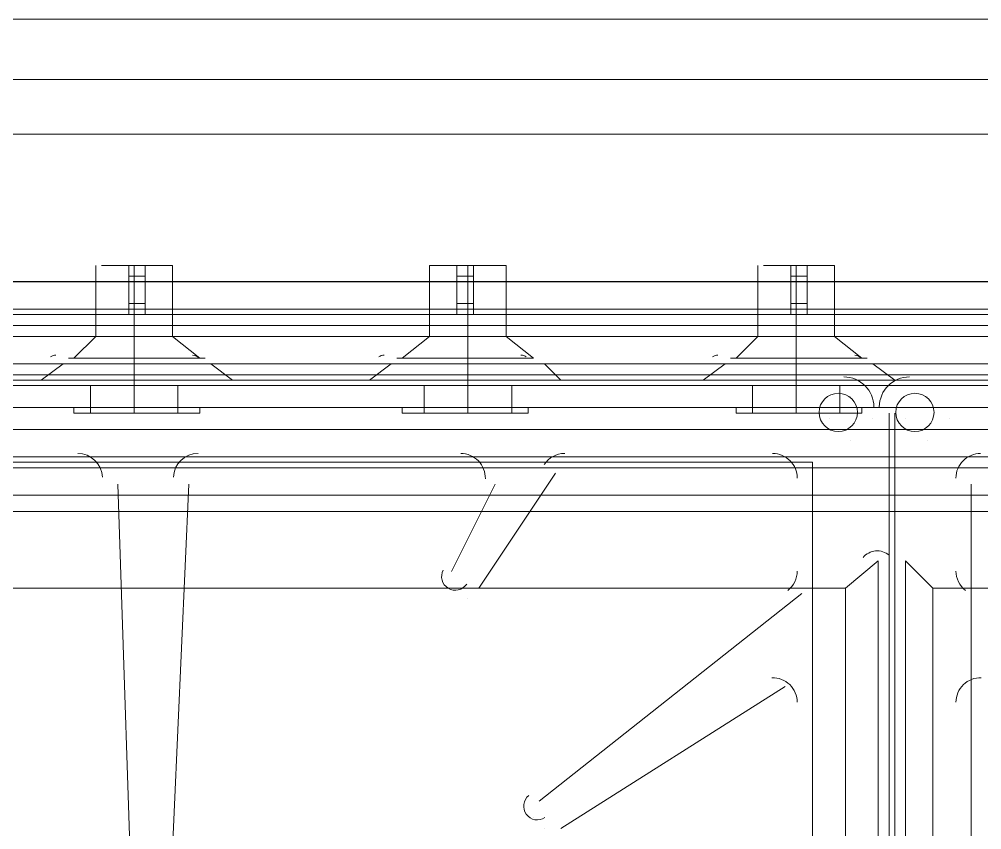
# Model space of a CAD drawing. Header units: millimetres. Extents: x -5841 to 140562, y 1006 to 102310.
# Drawn here: x 99469.7 to 99655.9, y 15160.9 to 15317.7 of the extents above; entities that cross this region are included whole.
import ezdxf

# ---------------------------------------------------------------- set-up
doc = ezdxf.new("R2010")
doc.units = ezdxf.units.MM
doc.header["$LTSCALE"] = 10
doc.layers.add('PDF18_1-EeAa_3D-01', color=7, linetype='Continuous')
doc.layers.add('PDF18_1-Electrical_App-01', color=7, linetype='Continuous')

msp = doc.modelspace()

# ---------------------------------------------------------------- linework, layer by layer
at = {"layer": 'PDF18_1-EeAa_3D-01', "lineweight": 0}
for points in [[(99931.12603, 15317.70133), (99403.03106, 15317.70133)], [(99411.49752, 15306.05996), (99403.03106, 15306.05996), (99931.12603, 15306.05996), (99923.71788, 15306.05996)], [(99915.25143, 15306.05996), (99418.90566, 15306.05996)], [(99403.03106, 15295.4769), (99410.43921, 15295.4769), (99412.55582, 15296.5352), (99415.73074, 15300.76843), (99418.90566, 15296.5352), (99419.96397, 15295.4769), (99914.19312, 15295.4769)], [(99480.28744, 15252.08633), (99484.52067, 15256.31955), (99484.52067, 15270.07754)], [(99485.57897, 15270.07754), (99485.57897, 15270.07754)], [(99488.75389, 15270.07754), (99488.75389, 15270.07754)], [(99489.8122, 15270.07754), (99489.8122, 15270.07754)], [(99489.8122, 15270.07754), (99489.8122, 15270.07754)], [(99489.8122, 15270.07754), (99489.8122, 15270.07754)], [(99490.87051, 15270.07754), (99490.87051, 15270.07754)], [(99490.87051, 15270.07754), (99490.87051, 15270.07754)], [(99490.87051, 15270.07754), (99490.87051, 15270.07754)], [(99490.87051, 15270.07754), (99490.87051, 15270.07754)], [(99491.92881, 15270.07754), (99491.92881, 15256.31955), (99491.92881, 15260.55278)], [(99491.92881, 15270.07754), (99491.92881, 15270.07754)], [(99491.92881, 15270.07754), (99491.92881, 15270.07754)], [(99494.04543, 15270.07754), (99494.04543, 15270.07754)], [(99494.04543, 15270.07754), (99494.04543, 15270.07754)], [(99494.04543, 15270.07754), (99494.04543, 15270.07754)], [(99494.04543, 15270.07754), (99494.04543, 15270.07754)], [(99495.10373, 15270.07754), (99495.10373, 15270.07754)], [(99496.16204, 15270.07754), (99496.16204, 15270.07754)], [(99499.33696, 15270.07754), (99499.33696, 15270.07754)], [(99569.18519, 15252.08633), (99567.06858, 15252.08633), (99562.83535, 15252.08633), (99556.48551, 15252.08633), (99550.13567, 15252.08633), (99545.90245, 15252.08633), (99543.78583, 15252.08633), (99545.90245, 15252.08633), (99550.13567, 15252.08633), (99556.48551, 15252.08633), (99562.83535, 15252.08633), (99567.06858, 15252.08633), (99569.18519, 15252.08633), (99567.06858, 15252.08633), (99562.83535, 15252.08633), (99556.48551, 15252.08633), (99550.13567, 15252.08633), (99545.90245, 15252.08633), (99543.78583, 15252.08633), (99545.90245, 15252.08633), (99550.13567, 15252.08633), (99556.48551, 15252.08633), (99562.83535, 15252.08633), (99567.06858, 15252.08633), (99569.18519, 15252.08633), (99563.89366, 15256.31955), (99563.89366, 15270.07754)], [(99543.78583, 15252.08633), (99549.07737, 15256.31955), (99549.07737, 15270.07754)], [(99549.07737, 15270.07754), (99549.07737, 15270.07754)], [(99552.25229, 15270.07754), (99552.25229, 15270.07754)], [(99553.31059, 15270.07754), (99553.31059, 15270.07754)], [(99553.31059, 15270.07754), (99553.31059, 15270.07754)], [(99553.31059, 15270.07754), (99553.31059, 15270.07754)], [(99554.3689, 15270.07754), (99554.3689, 15270.07754)], [(99554.3689, 15270.07754), (99554.3689, 15270.07754)], [(99554.3689, 15270.07754), (99554.3689, 15270.07754)], [(99554.3689, 15270.07754), (99554.3689, 15270.07754)], [(99556.48551, 15270.07754), (99556.48551, 15256.31955), (99556.48551, 15260.55278)], [(99556.48551, 15270.07754), (99556.48551, 15270.07754)], [(99556.48551, 15270.07754), (99556.48551, 15270.07754)], [(99557.54382, 15270.07754), (99557.54382, 15270.07754)], [(99557.54382, 15270.07754), (99557.54382, 15270.07754)], [(99557.54382, 15270.07754), (99557.54382, 15270.07754)], [(99557.54382, 15270.07754), (99557.54382, 15270.07754)], [(99559.66043, 15270.07754), (99559.66043, 15270.07754)], [(99560.71874, 15270.07754), (99560.71874, 15270.07754)], [(99563.89366, 15270.07754), (99563.89366, 15270.07754)], [(99608.34253, 15252.08633), (99612.57576, 15256.31955), (99612.57576, 15270.07754)], [(99613.63407, 15270.07754), (99613.63407, 15270.07754)], [(99616.80898, 15270.07754), (99616.80898, 15270.07754)], [(99616.80898, 15270.07754), (99616.80898, 15270.07754)], [(99616.80898, 15270.07754), (99616.80898, 15270.07754)], [(99616.80898, 15270.07754), (99616.80898, 15270.07754)], [(99618.9256, 15270.07754), (99618.9256, 15270.07754)], [(99618.9256, 15270.07754), (99618.9256, 15270.07754)], [(99618.9256, 15270.07754), (99618.9256, 15270.07754)], [(99618.9256, 15270.07754), (99618.9256, 15270.07754)], [(99619.9839, 15270.07754), (99619.9839, 15256.31955), (99619.9839, 15260.55278)], [(99619.9839, 15270.07754), (99619.9839, 15270.07754)], [(99619.9839, 15270.07754), (99619.9839, 15270.07754)], [(99622.10052, 15270.07754), (99622.10052, 15270.07754)], [(99622.10052, 15270.07754), (99622.10052, 15270.07754)], [(99622.10052, 15270.07754), (99622.10052, 15270.07754)], [(99622.10052, 15270.07754), (99622.10052, 15270.07754)], [(99623.15882, 15270.07754), (99623.15882, 15270.07754)], [(99624.21713, 15270.07754), (99624.21713, 15270.07754)], [(99627.39205, 15270.07754), (99627.39205, 15270.07754)], [(99490.87051, 15267.96093), (99494.04543, 15267.96093)], [(99554.3689, 15267.96093), (99557.54382, 15267.96093)], [(99618.9256, 15267.96093), (99622.10052, 15267.96093)], [(99490.87051, 15262.66939), (99494.04543, 15262.66939)], [(99554.3689, 15262.66939), (99557.54382, 15262.66939)], [(99618.9256, 15262.66939), (99622.10052, 15262.66939)], [(99045.32346, 15261.61109), (99944.88401, 15261.61109), (99045.32346, 15261.61109)], [(99944.88401, 15261.61109), (99944.88401, 15242.56157), (99045.32346, 15242.56157), (99045.32346, 15261.61109), (99944.88401, 15261.61109), (99045.32346, 15261.61109)], [(99045.32346, 15242.56157), (99045.32346, 15222.45375), (99944.88401, 15222.45375), (99045.32346, 15222.45375), (99045.32346, 15261.61109), (99944.88401, 15261.61109), (99944.88401, 15222.45375), (99944.88401, 15242.56157)], [(99049.55668, 15256.31955), (99049.55668, 15258.43617), (99049.55668, 15260.55278), (99049.55668, 15261.61109), (99940.65078, 15261.61109), (99940.65078, 15260.55278), (99940.65078, 15258.43617), (99940.65078, 15256.31955)], [(99941.70909, 15261.61109), (99393.50631, 15261.61109), (99941.70909, 15261.61109)], [(99941.70909, 15261.61109), (99393.50631, 15261.61109), (99941.70909, 15261.61109)], [(99472.8793, 15261.61109), (99472.8793, 15261.61109)], [(99472.8793, 15261.61109), (99472.8793, 15261.61109)], [(99472.8793, 15261.61109), (99472.8793, 15261.61109)], [(99472.8793, 15261.61109), (99472.8793, 15261.61109)], [(99473.9376, 15261.61109), (99473.9376, 15261.61109)], [(99474.99591, 15261.61109), (99474.99591, 15261.61109)], [(99474.99591, 15261.61109), (99474.99591, 15261.61109)], [(99474.99591, 15261.61109), (99474.99591, 15261.61109)], [(99474.99591, 15261.61109), (99474.99591, 15261.61109)], [(99474.99591, 15261.61109), (99474.99591, 15261.61109)], [(99476.05422, 15261.61109), (99476.05422, 15261.61109)], [(99476.05422, 15261.61109), (99476.05422, 15261.61109)], [(99477.11252, 15261.61109), (99477.11252, 15261.61109)], [(99477.11252, 15261.61109), (99477.11252, 15261.61109)], [(99479.22914, 15261.61109), (99478.17083, 15261.61109), (99479.22914, 15261.61109)], [(99478.17083, 15261.61109), (99478.17083, 15261.61109)], [(99478.17083, 15261.61109), (99478.17083, 15261.61109)], [(99478.17083, 15261.61109), (99478.17083, 15261.61109)], [(99478.17083, 15261.61109), (99478.17083, 15261.61109)], [(99478.17083, 15261.61109), (99478.17083, 15261.61109)], [(99479.22914, 15261.61109), (99479.22914, 15261.61109)], [(99479.22914, 15261.61109), (99479.22914, 15261.61109)], [(99479.22914, 15261.61109), (99479.22914, 15261.61109)], [(99480.28744, 15261.61109), (99480.28744, 15261.61109)], [(99480.28744, 15261.61109), (99480.28744, 15261.61109)], [(99480.28744, 15261.61109), (99480.28744, 15261.61109)], [(99480.28744, 15261.61109), (99480.28744, 15261.61109)], [(99482.40405, 15261.61109), (99482.40405, 15261.61109)], [(99482.40405, 15261.61109), (99482.40405, 15261.61109)], [(99482.40405, 15261.61109), (99482.40405, 15261.61109)], [(99483.46236, 15261.61109), (99483.46236, 15261.61109)], [(99484.52067, 15261.61109), (99484.52067, 15261.61109)], [(99485.57897, 15261.61109), (99485.57897, 15261.61109)], [(99485.57897, 15261.61109), (99485.57897, 15261.61109)], [(99485.57897, 15261.61109), (99485.57897, 15261.61109)], [(99487.69559, 15261.61109), (99487.69559, 15261.61109)], [(99487.69559, 15261.61109), (99487.69559, 15261.61109)], [(99487.69559, 15261.61109), (99487.69559, 15261.61109)], [(99488.75389, 15261.61109), (99488.75389, 15261.61109)], [(99488.75389, 15261.61109), (99488.75389, 15261.61109)], [(99488.75389, 15261.61109), (99488.75389, 15261.61109)], [(99488.75389, 15261.61109), (99488.75389, 15261.61109)], [(99489.8122, 15261.61109), (99489.8122, 15261.61109)], [(99489.8122, 15261.61109), (99489.8122, 15261.61109)], [(99489.8122, 15261.61109), (99489.8122, 15261.61109)], [(99489.8122, 15261.61109), (99489.8122, 15261.61109)], [(99489.8122, 15261.61109), (99489.8122, 15261.61109)], [(99490.87051, 15261.61109), (99490.87051, 15261.61109)], [(99490.87051, 15261.61109), (99490.87051, 15261.61109)], [(99491.92881, 15261.61109), (99491.92881, 15261.61109)], [(99492.98712, 15261.61109), (99492.98712, 15261.61109)], [(99492.98712, 15261.61109), (99492.98712, 15261.61109)], [(99492.98712, 15261.61109), (99492.98712, 15261.61109)], [(99492.98712, 15261.61109), (99492.98712, 15261.61109)], [(99492.98712, 15261.61109), (99492.98712, 15261.61109)], [(99492.98712, 15261.61109), (99492.98712, 15261.61109)], [(99494.04543, 15261.61109), (99494.04543, 15261.61109)], [(99494.04543, 15261.61109), (99494.04543, 15261.61109)], [(99494.04543, 15261.61109), (99494.04543, 15261.61109)], [(99495.10373, 15261.61109), (99495.10373, 15261.61109)], [(99496.16204, 15261.61109), (99496.16204, 15261.61109)], [(99497.22035, 15261.61109), (99499.33696, 15261.61109), (99497.22035, 15261.61109)], [(99497.22035, 15261.61109), (99497.22035, 15261.61109)], [(99497.22035, 15261.61109), (99497.22035, 15261.61109)], [(99497.22035, 15261.61109), (99497.22035, 15261.61109)], [(99497.22035, 15261.61109), (99497.22035, 15261.61109)], [(99497.22035, 15261.61109), (99497.22035, 15261.61109)], [(99497.22035, 15261.61109), (99497.22035, 15261.61109)], [(99499.33696, 15261.61109), (99499.33696, 15261.61109)], [(99499.33696, 15261.61109), (99499.33696, 15261.61109)], [(99499.33696, 15261.61109), (99499.33696, 15261.61109)], [(99499.33696, 15261.61109), (99499.33696, 15261.61109)], [(99499.33696, 15261.61109), (99499.33696, 15261.61109)], [(99499.33696, 15261.61109), (99499.33696, 15261.61109)], [(99500.39527, 15261.61109), (99500.39527, 15261.61109)], [(99500.39527, 15261.61109), (99500.39527, 15261.61109)], [(99501.45357, 15261.61109), (99501.45357, 15261.61109)], [(99501.45357, 15261.61109), (99501.45357, 15261.61109)], [(99501.45357, 15261.61109), (99503.57019, 15261.61109)], [(99501.45357, 15261.61109), (99501.45357, 15261.61109)], [(99503.57019, 15261.61109), (99501.45357, 15261.61109)], [(99501.45357, 15261.61109), (99501.45357, 15261.61109)], [(99501.45357, 15261.61109), (99501.45357, 15261.61109)], [(99501.45357, 15261.61109), (99501.45357, 15261.61109)], [(99501.45357, 15261.61109), (99501.45357, 15261.61109)], [(99501.45357, 15261.61109), (99501.45357, 15261.61109)], [(99501.45357, 15261.61109), (99501.45357, 15261.61109)], [(99501.45357, 15261.61109), (99501.45357, 15261.61109)], [(99503.57019, 15261.61109), (99503.57019, 15261.61109)], [(99503.57019, 15261.61109), (99503.57019, 15261.61109)], [(99505.6868, 15261.61109), (99504.62849, 15261.61109), (99503.57019, 15261.61109)], [(99503.57019, 15261.61109), (99503.57019, 15261.61109)], [(99505.6868, 15261.61109), (99503.57019, 15261.61109)], [(99503.57019, 15261.61109), (99503.57019, 15261.61109)], [(99503.57019, 15261.61109), (99503.57019, 15261.61109)], [(99503.57019, 15261.61109), (99503.57019, 15261.61109)], [(99503.57019, 15261.61109), (99503.57019, 15261.61109)], [(99503.57019, 15261.61109), (99503.57019, 15261.61109)], [(99503.57019, 15261.61109), (99503.57019, 15261.61109)], [(99503.57019, 15261.61109), (99503.57019, 15261.61109)], [(99504.62849, 15261.61109), (99504.62849, 15261.61109)], [(99505.6868, 15261.61109), (99505.6868, 15261.61109)], [(99505.6868, 15261.61109), (99505.6868, 15261.61109)], [(99505.6868, 15261.61109), (99505.6868, 15261.61109)], [(99505.6868, 15261.61109), (99505.6868, 15261.61109)], [(99505.6868, 15261.61109), (99505.6868, 15261.61109)], [(99505.6868, 15261.61109), (99505.6868, 15261.61109)], [(99505.6868, 15261.61109), (99505.6868, 15261.61109)], [(99505.6868, 15261.61109), (99505.6868, 15261.61109)], [(99508.86172, 15261.61109), (99508.86172, 15261.61109)], [(99508.86172, 15261.61109), (99508.86172, 15261.61109)], [(99510.97833, 15261.61109), (99510.97833, 15261.61109)], [(99510.97833, 15261.61109), (99510.97833, 15261.61109)], [(99510.97833, 15261.61109), (99510.97833, 15261.61109)], [(99510.97833, 15261.61109), (99510.97833, 15261.61109)], [(99510.97833, 15261.61109), (99510.97833, 15261.61109)], [(99513.09494, 15261.61109), (99513.09494, 15261.61109)], [(99513.09494, 15261.61109), (99513.09494, 15261.61109)], [(99513.09494, 15261.61109), (99513.09494, 15261.61109)], [(99513.09494, 15261.61109), (99513.09494, 15261.61109)], [(99515.21156, 15261.61109), (99515.21156, 15261.61109)], [(99515.21156, 15261.61109), (99515.21156, 15261.61109)], [(99515.21156, 15261.61109), (99515.21156, 15261.61109)], [(99515.21156, 15261.61109), (99515.21156, 15261.61109)], [(99515.21156, 15261.61109), (99515.21156, 15261.61109)], [(99515.21156, 15261.61109), (99515.21156, 15261.61109)], [(99517.32817, 15261.61109), (99517.32817, 15261.61109)], [(99517.32817, 15261.61109), (99517.32817, 15261.61109)], [(99517.32817, 15261.61109), (99517.32817, 15261.61109)], [(99517.32817, 15261.61109), (99517.32817, 15261.61109)], [(99520.50309, 15261.61109), (99520.50309, 15261.61109)], [(99520.50309, 15261.61109), (99520.50309, 15261.61109)], [(99520.50309, 15261.61109), (99520.50309, 15261.61109)], [(99520.50309, 15261.61109), (99520.50309, 15261.61109)], [(99522.6197, 15261.61109), (99522.6197, 15261.61109)], [(99522.6197, 15261.61109), (99522.6197, 15261.61109)], [(99524.73632, 15261.61109), (99524.73632, 15261.61109)], [(99944.88401, 15260.55278), (99045.32346, 15260.55278)], [(99049.55668, 15260.55278), (99940.65078, 15260.55278)], [(99393.50631, 15260.55278), (99941.70909, 15260.55278), (99393.50631, 15260.55278)], [(99393.50631, 15260.55278), (99941.70909, 15260.55278), (99393.50631, 15260.55278)], [(99490.87051, 15260.55278), (99490.87051, 15260.55278)], [(99490.87051, 15260.55278), (99490.87051, 15260.55278)], [(99490.87051, 15260.55278), (99490.87051, 15260.55278)], [(99494.04543, 15260.55278), (99494.04543, 15260.55278)], [(99494.04543, 15260.55278), (99494.04543, 15260.55278)], [(99494.04543, 15260.55278), (99494.04543, 15260.55278)], [(99554.3689, 15260.55278), (99554.3689, 15260.55278)], [(99554.3689, 15260.55278), (99554.3689, 15260.55278)], [(99554.3689, 15260.55278), (99554.3689, 15260.55278)], [(99557.54382, 15260.55278), (99557.54382, 15260.55278)], [(99557.54382, 15260.55278), (99557.54382, 15260.55278)], [(99557.54382, 15260.55278), (99557.54382, 15260.55278)], [(99618.9256, 15260.55278), (99618.9256, 15260.55278)], [(99618.9256, 15260.55278), (99618.9256, 15260.55278)], [(99618.9256, 15260.55278), (99618.9256, 15260.55278)], [(99622.10052, 15260.55278), (99622.10052, 15260.55278)], [(99622.10052, 15260.55278), (99622.10052, 15260.55278)], [(99622.10052, 15260.55278), (99622.10052, 15260.55278)], [(99940.65078, 15258.43617), (99049.55668, 15258.43617)], [(99049.55668, 15246.7948), (99049.55668, 15256.31955), (99940.65078, 15256.31955), (99940.65078, 15246.7948)], [(99491.92881, 15256.31955), (99491.92881, 15256.31955)], [(99556.48551, 15256.31955), (99556.48551, 15256.31955)], [(99619.9839, 15256.31955), (99619.9839, 15256.31955)], [(99480.28744, 15252.08633), (99480.28744, 15252.08633)], [(99491.92881, 15252.08633), (99491.92881, 15252.08633)], [(99491.92881, 15252.08633), (99491.92881, 15252.08633)], [(99491.92881, 15252.08633), (99491.92881, 15252.08633)], [(99491.92881, 15252.08633), (99491.92881, 15252.08633)], [(99504.62849, 15252.08633), (99504.62849, 15252.08633)], [(99543.78583, 15252.08633), (99543.78583, 15252.08633)], [(99556.48551, 15252.08633), (99556.48551, 15252.08633)], [(99556.48551, 15252.08633), (99556.48551, 15252.08633)], [(99556.48551, 15252.08633), (99556.48551, 15252.08633)], [(99556.48551, 15252.08633), (99556.48551, 15252.08633)], [(99568.12688, 15252.08633), (99568.12688, 15252.08633)], [(99608.34253, 15252.08633), (99608.34253, 15252.08633)], [(99619.9839, 15252.08633), (99619.9839, 15252.08633)], [(99619.9839, 15252.08633), (99619.9839, 15252.08633)], [(99619.9839, 15252.08633), (99619.9839, 15252.08633)], [(99619.9839, 15252.08633), (99619.9839, 15252.08633)], [(99632.68358, 15252.08633), (99632.68358, 15252.08633)], [(99393.50631, 15251.02802), (99941.70909, 15251.02802), (99393.50631, 15251.02802)], [(99473.9376, 15247.8531), (99474.99591, 15247.8531), (99479.22914, 15247.8531), (99485.57897, 15247.8531), (99491.92881, 15247.8531), (99499.33696, 15247.8531), (99505.6868, 15247.8531), (99508.86172, 15247.8531), (99510.97833, 15247.8531), (99508.86172, 15247.8531), (99505.6868, 15247.8531), (99499.33696, 15247.8531), (99491.92881, 15247.8531), (99485.57897, 15247.8531), (99479.22914, 15247.8531), (99474.99591, 15247.8531), (99473.9376, 15247.8531), (99478.17083, 15251.02802)], [(99491.92881, 15251.02802), (99491.92881, 15251.02802)], [(99506.7451, 15251.02802), (99510.97833, 15247.8531)], [(99537.43599, 15247.8531), (99539.55261, 15247.8531), (99542.72753, 15247.8531), (99549.07737, 15247.8531), (99556.48551, 15247.8531), (99562.83535, 15247.8531), (99569.18519, 15247.8531), (99573.41842, 15247.8531), (99574.47672, 15247.8531), (99573.41842, 15247.8531), (99569.18519, 15247.8531), (99562.83535, 15247.8531), (99556.48551, 15247.8531), (99549.07737, 15247.8531), (99542.72753, 15247.8531), (99539.55261, 15247.8531), (99537.43599, 15247.8531), (99541.66922, 15251.02802)], [(99556.48551, 15251.02802), (99556.48551, 15251.02802)], [(99571.3018, 15251.02802), (99574.47672, 15247.8531)], [(99601.99269, 15247.8531), (99603.051, 15247.8531), (99607.28423, 15247.8531), (99613.63407, 15247.8531), (99619.9839, 15247.8531), (99627.39205, 15247.8531), (99633.74189, 15247.8531), (99636.91681, 15247.8531), (99639.03342, 15247.8531), (99636.91681, 15247.8531), (99633.74189, 15247.8531), (99627.39205, 15247.8531), (99619.9839, 15247.8531), (99613.63407, 15247.8531), (99607.28423, 15247.8531), (99603.051, 15247.8531), (99601.99269, 15247.8531), (99606.22592, 15251.02802)], [(99619.9839, 15251.02802), (99619.9839, 15251.02802)], [(99634.8002, 15251.02802), (99639.03342, 15247.8531)], [(99944.88401, 15247.8531), (99045.32346, 15247.8531), (99944.88401, 15247.8531)], [(99473.9376, 15247.8531), (99473.9376, 15247.8531)], [(99473.9376, 15247.8531), (99473.9376, 15247.8531)], [(99491.92881, 15247.8531), (99491.92881, 15247.8531)], [(99491.92881, 15247.8531), (99491.92881, 15247.8531)], [(99491.92881, 15247.8531), (99491.92881, 15247.8531)], [(99509.92002, 15247.8531), (99509.92002, 15247.8531)], [(99509.92002, 15247.8531), (99509.92002, 15247.8531)], [(99538.4943, 15247.8531), (99538.4943, 15247.8531)], [(99538.4943, 15247.8531), (99538.4943, 15247.8531)], [(99556.48551, 15247.8531), (99556.48551, 15247.8531)], [(99556.48551, 15247.8531), (99556.48551, 15247.8531)], [(99556.48551, 15247.8531), (99556.48551, 15247.8531)], [(99574.47672, 15247.8531), (99574.47672, 15247.8531)], [(99574.47672, 15247.8531), (99574.47672, 15247.8531)], [(99601.99269, 15247.8531), (99601.99269, 15247.8531)], [(99601.99269, 15247.8531), (99601.99269, 15247.8531)], [(99619.9839, 15247.8531), (99619.9839, 15247.8531)], [(99619.9839, 15247.8531), (99619.9839, 15247.8531)], [(99619.9839, 15247.8531), (99619.9839, 15247.8531)], [(99637.97512, 15247.8531), (99637.97512, 15247.8531)], [(99637.97512, 15247.8531), (99637.97512, 15247.8531)], [(99483.46236, 15246.7948), (99483.46236, 15241.50326)], [(99491.92881, 15246.7948), (99491.92881, 15246.7948)], [(99491.92881, 15246.7948), (99491.92881, 15246.7948)], [(99500.39527, 15246.7948), (99500.39527, 15241.50326)], [(99548.01906, 15246.7948), (99548.01906, 15241.50326)], [(99556.48551, 15246.7948), (99556.48551, 15246.7948)], [(99556.48551, 15246.7948), (99556.48551, 15246.7948)], [(99564.95196, 15246.7948), (99564.95196, 15241.50326)], [(99611.51745, 15246.7948), (99611.51745, 15241.50326)], [(99619.9839, 15246.7948), (99619.9839, 15246.7948)], [(99619.9839, 15246.7948), (99619.9839, 15246.7948)], [(99628.45036, 15246.7948), (99628.45036, 15241.50326)], [(99631.62528, 15246.7948), (99631.62528, 15246.7948)], [(99631.62528, 15246.7948), (99631.62528, 15246.7948)], [(99631.62528, 15246.7948), (99631.62528, 15246.7948)], [(99644.32495, 15246.7948), (99644.32495, 15246.7948)], [(99644.32495, 15246.7948), (99938.53417, 15246.7948), (99644.32495, 15246.7948)], [(99644.32495, 15246.7948), (99644.32495, 15246.7948)], [(99630.56697, 15244.67818), (99630.56697, 15244.67818)], [(99645.38326, 15244.67818), (99645.38326, 15244.67818)], [(99045.32346, 15242.56157), (99944.88401, 15242.56157), (99045.32346, 15242.56157)], [(99480.28744, 15241.50326), (99480.28744, 15242.56157)], [(99480.28744, 15242.56157), (99480.28744, 15242.56157)], [(99504.62849, 15241.50326), (99504.62849, 15242.56157)], [(99543.78583, 15241.50326), (99543.78583, 15242.56157)], [(99543.78583, 15242.56157), (99543.78583, 15242.56157)], [(99568.12688, 15241.50326), (99568.12688, 15242.56157)], [(99608.34253, 15241.50326), (99608.34253, 15242.56157)], [(99608.34253, 15242.56157), (99608.34253, 15242.56157)], [(99632.68358, 15241.50326), (99632.68358, 15242.56157)], [(99480.28744, 15241.50326), (99480.28744, 15241.50326)], [(99491.92881, 15241.50326), (99491.92881, 15241.50326)], [(99543.78583, 15241.50326), (99543.78583, 15241.50326)], [(99556.48551, 15241.50326), (99556.48551, 15241.50326)], [(99608.34253, 15241.50326), (99608.34253, 15241.50326)], [(99619.9839, 15241.50326), (99619.9839, 15241.50326)], [(99626.33374, 15240.44496), (99626.33374, 15240.44496)], [(99634.8002, 15240.44496), (99634.8002, 15240.44496)], [(99634.8002, 15240.44496), (99634.8002, 15240.44496)], [(99634.8002, 15240.44496), (99634.8002, 15240.44496)], [(99637.97512, 15241.50326), (99637.97512, 15241.50326)], [(99637.97512, 15241.50326), (99637.97512, 15241.50326)], [(99639.03342, 14694.35878), (99639.03342, 15241.50326), (99639.03342, 14694.35878)], [(99639.03342, 15241.50326), (99639.03342, 15241.50326)], [(99641.15003, 15240.44496), (99641.15003, 15240.44496)], [(99649.61649, 15240.44496), (99649.61649, 15240.44496)], [(99649.61649, 15240.44496), (99649.61649, 15240.44496)], [(99630.56697, 15236.21173), (99630.56697, 15236.21173)], [(99645.38326, 15236.21173), (99645.38326, 15236.21173)], [(99623.15882, 15119.79801), (99623.15882, 15184.35471), (99623.15882, 15209.75407), (99623.15882, 15227.74528), (99623.15882, 15231.9785), (99617.86729, 15231.9785), (99577.65164, 15231.9785), (99557.54382, 15231.9785), (99506.7451, 15231.9785), (99483.46236, 15231.9785), (99433.72195, 15231.9785), (99412.55582, 15231.9785), (99372.34017, 15231.9785), (99368.10695, 15231.9785), (99368.10695, 15227.74528), (99368.10695, 15209.75407), (99368.10695, 15184.35471), (99368.10695, 15119.79801)], [(99483.46236, 15231.9785), (99483.46236, 15231.9785)], [(99483.46236, 15231.9785), (99483.46236, 15231.9785)], [(99483.46236, 15231.9785), (99483.46236, 15231.9785)], [(99506.7451, 15231.9785), (99506.7451, 15231.9785)], [(99506.7451, 15231.9785), (99506.7451, 15231.9785)], [(99557.54382, 15231.9785), (99557.54382, 15231.9785)], [(99557.54382, 15231.9785), (99557.54382, 15231.9785)], [(99557.54382, 15231.9785), (99557.54382, 15231.9785)], [(99577.65164, 15231.9785), (99577.65164, 15231.9785)], [(99577.65164, 15231.9785), (99577.65164, 15231.9785)], [(99617.86729, 15231.9785), (99617.86729, 15231.9785)], [(99617.86729, 15231.9785), (99617.86729, 15231.9785)], [(99617.86729, 15231.9785), (99617.86729, 15231.9785)], [(99623.15882, 15231.9785), (99623.15882, 15231.9785)], [(99623.15882, 15231.9785), (99623.15882, 15231.9785)], [(99558.60213, 15207.63745), (99573.41842, 15229.86189), (99558.60213, 15207.63745)], [(99573.41842, 15229.86189), (99573.41842, 15229.86189)], [(99488.75389, 15227.74528), (99488.75389, 15227.74528)], [(99488.75389, 15227.74528), (99491.92881, 15132.49769), (99488.75389, 15227.74528)], [(99488.75389, 15227.74528), (99488.75389, 15227.74528)], [(99488.75389, 15227.74528), (99488.75389, 15227.74528)], [(99498.27865, 15132.49769), (99502.51188, 15227.74528), (99498.27865, 15132.49769)], [(99502.51188, 15227.74528), (99502.51188, 15227.74528)], [(99502.51188, 15227.74528), (99502.51188, 15227.74528)], [(99561.77704, 15227.74528), (99553.31059, 15210.81237), (99561.77704, 15227.74528)], [(99561.77704, 15227.74528), (99561.77704, 15227.74528)], [(99561.77704, 15227.74528), (99561.77704, 15227.74528)], [(99623.15882, 15227.74528), (99623.15882, 15227.74528)], [(99623.15882, 15227.74528), (99623.15882, 15227.74528)], [(99653.84971, 15227.74528), (99653.84971, 15227.74528)], [(99653.84971, 15227.74528), (99653.84971, 15227.74528)], [(99629.50866, 15207.63745), (99635.8585, 15212.92899), (99635.8585, 14720.81645), (99629.50866, 14726.10798)], [(99635.8585, 15212.92899), (99635.8585, 15212.92899)], [(99641.15003, 15212.92899), (99641.15003, 15212.92899)], [(99553.31059, 15210.81237), (99553.31059, 15210.81237)], [(99623.15882, 15209.75407), (99623.15882, 15209.75407)], [(99623.15882, 15209.75407), (99623.15882, 15209.75407)], [(99623.15882, 15209.75407), (99623.15882, 15209.75407)], [(99653.84971, 15209.75407), (99653.84971, 15209.75407)], [(99653.84971, 15209.75407), (99653.84971, 15209.75407)], [(99553.31059, 15207.63745), (99553.31059, 15207.63745)], [(99558.60213, 15207.63745), (99558.60213, 15207.63745)], [(99558.60213, 15207.63745), (99558.60213, 15207.63745)], [(99629.50866, 15207.63745), (99629.50866, 15207.63745)], [(99646.44157, 15207.63745), (99646.44157, 14726.10798)], [(99646.44157, 15207.63745), (99646.44157, 15207.63745)], [(99556.48551, 15205.52084), (99556.48551, 15205.52084)], [(99621.04221, 15206.57915), (99570.2435, 15166.3635), (99621.04221, 15206.57915)], [(99621.04221, 15206.57915), (99621.04221, 15206.57915)], [(99621.04221, 15206.57915), (99621.04221, 15206.57915)], [(99574.47672, 15161.07197), (99617.86729, 15188.58794), (99574.47672, 15161.07197)], [(99617.86729, 15188.58794), (99617.86729, 15188.58794)], [(99623.15882, 15184.35471), (99623.15882, 15184.35471)], [(99623.15882, 15184.35471), (99623.15882, 15184.35471)], [(99653.84971, 15184.35471), (99653.84971, 15184.35471)], [(99653.84971, 15184.35471), (99653.84971, 15184.35471)], [(99570.2435, 15166.3635), (99570.2435, 15166.3635)], [(99569.18519, 15163.18858), (99569.18519, 15163.18858)], [(99571.3018, 15161.07197), (99571.3018, 15161.07197)], [(99574.47672, 15161.07197), (99574.47672, 15161.07197)], [(99574.47672, 15161.07197), (99574.47672, 15161.07197)]]:
    msp.add_lwpolyline(points, dxfattribs=at)
for points in [[(99503.24074, 15252.72422, -0.176325841), (99504.62849, 15252.08633), (99503.57019, 15252.08633), (99498.27865, 15252.08633), (99491.92881, 15252.08633), (99485.57897, 15252.08633), (99481.34575, 15252.08633), (99480.28744, 15252.08633), (99481.34575, 15252.08633), (99485.57897, 15252.08633), (99491.92881, 15252.08633), (99498.27865, 15252.08633), (99503.57019, 15252.08633), (99504.62849, 15252.08633), (99503.57019, 15252.08633), (99498.27865, 15252.08633), (99491.92881, 15252.08633), (99485.57897, 15252.08633), (99481.34575, 15252.08633), (99480.28744, 15252.08633), (99481.34575, 15252.08633), (99485.57897, 15252.08633), (99491.92881, 15252.08633), (99498.27865, 15252.08633), (99503.57019, 15252.08633), (99504.62849, 15252.08633), (99499.33696, 15256.31955), (99499.33696, 15270.07754)], [(99631.30122, 15252.72422, -0.176325793), (99632.68358, 15252.08633), (99630.56697, 15252.08633), (99626.33374, 15252.08633), (99619.9839, 15252.08633), (99613.63407, 15252.08633), (99609.40084, 15252.08633), (99608.34253, 15252.08633), (99609.40084, 15252.08633), (99613.63407, 15252.08633), (99619.9839, 15252.08633), (99626.33374, 15252.08633), (99630.56697, 15252.08633), (99632.68358, 15252.08633), (99631.62528, 15252.08633), (99626.33374, 15252.08633), (99619.9839, 15252.08633), (99613.63407, 15252.08633), (99609.40084, 15252.08633), (99607.28423, 15252.08633), (99609.40084, 15252.08633), (99613.63407, 15252.08633), (99619.9839, 15252.08633), (99626.33374, 15252.08633), (99631.62528, 15252.08633), (99632.68358, 15252.08633), (99627.39205, 15256.31955), (99627.39205, 15270.07754)], [(99637.97512, 14719.75814), (99637.97512, 15213.98729, 0.414215021), (99632.9095, 15213.53343)]]:
    msp.add_lwpolyline(points, format="xyb", dxfattribs=at)
for points in [[(99494.04543, 15270.07754), (99494.04543, 15260.55278), (99490.87051, 15260.55278), (99490.87051, 15270.07754), (99485.57897, 15270.07754), (99488.75389, 15270.07754), (99495.10373, 15270.07754), (99499.33696, 15270.07754)], [(99490.87051, 15270.07754), (99485.57897, 15270.07754), (99489.8122, 15270.07754), (99495.10373, 15270.07754), (99499.33696, 15270.07754), (99498.27865, 15270.07754), (99494.04543, 15270.07754), (99498.27865, 15270.07754), (99499.33696, 15270.07754), (99495.10373, 15270.07754), (99489.8122, 15270.07754), (99485.57897, 15270.07754), (99490.87051, 15270.07754), (99494.04543, 15270.07754), (99494.04543, 15269.01923), (99494.04543, 15265.84431), (99494.04543, 15261.61109), (99494.04543, 15260.55278), (99490.87051, 15260.55278), (99490.87051, 15261.61109), (99490.87051, 15265.84431), (99490.87051, 15269.01923)], [(99489.8122, 15270.07754), (99491.92881, 15270.07754), (99494.04543, 15270.07754), (99495.10373, 15270.07754), (99494.04543, 15270.07754), (99491.92881, 15270.07754)], [(99495.10373, 15270.07754), (99494.04543, 15270.07754), (99491.92881, 15270.07754), (99489.8122, 15270.07754), (99491.92881, 15270.07754), (99494.04543, 15270.07754)], [(99557.54382, 15270.07754), (99557.54382, 15260.55278), (99554.3689, 15260.55278), (99554.3689, 15270.07754), (99550.13567, 15270.07754), (99549.07737, 15270.07754), (99553.31059, 15270.07754), (99559.66043, 15270.07754), (99563.89366, 15270.07754), (99562.83535, 15270.07754)], [(99554.3689, 15270.07754), (99550.13567, 15270.07754), (99549.07737, 15270.07754), (99553.31059, 15270.07754), (99559.66043, 15270.07754), (99562.83535, 15270.07754), (99557.54382, 15270.07754), (99562.83535, 15270.07754), (99559.66043, 15270.07754), (99553.31059, 15270.07754), (99549.07737, 15270.07754), (99550.13567, 15270.07754), (99554.3689, 15270.07754), (99557.54382, 15270.07754), (99557.54382, 15269.01923), (99557.54382, 15265.84431), (99557.54382, 15261.61109), (99557.54382, 15260.55278), (99554.3689, 15260.55278), (99554.3689, 15261.61109), (99554.3689, 15265.84431), (99554.3689, 15269.01923)], [(99553.31059, 15270.07754), (99554.3689, 15270.07754), (99556.48551, 15270.07754), (99558.60213, 15270.07754), (99559.66043, 15270.07754), (99558.60213, 15270.07754), (99556.48551, 15270.07754), (99554.3689, 15270.07754)], [(99559.66043, 15270.07754), (99558.60213, 15270.07754), (99556.48551, 15270.07754), (99554.3689, 15270.07754), (99553.31059, 15270.07754), (99554.3689, 15270.07754), (99556.48551, 15270.07754), (99558.60213, 15270.07754)], [(99622.10052, 15270.07754), (99622.10052, 15260.55278), (99618.9256, 15260.55278), (99618.9256, 15270.07754), (99613.63407, 15270.07754), (99616.80898, 15270.07754), (99623.15882, 15270.07754), (99627.39205, 15270.07754), (99626.33374, 15270.07754)], [(99618.9256, 15270.07754), (99613.63407, 15270.07754), (99616.80898, 15270.07754), (99623.15882, 15270.07754), (99627.39205, 15270.07754), (99626.33374, 15270.07754), (99622.10052, 15270.07754), (99626.33374, 15270.07754), (99627.39205, 15270.07754), (99623.15882, 15270.07754), (99617.86729, 15270.07754), (99613.63407, 15270.07754), (99618.9256, 15270.07754), (99622.10052, 15270.07754), (99622.10052, 15269.01923), (99622.10052, 15265.84431), (99622.10052, 15261.61109), (99622.10052, 15260.55278), (99618.9256, 15260.55278), (99618.9256, 15261.61109), (99618.9256, 15265.84431), (99618.9256, 15269.01923)], [(99616.80898, 15270.07754), (99617.86729, 15270.07754), (99619.9839, 15270.07754), (99622.10052, 15270.07754), (99623.15882, 15270.07754), (99622.10052, 15270.07754), (99619.9839, 15270.07754), (99617.86729, 15270.07754)], [(99623.15882, 15270.07754), (99622.10052, 15270.07754), (99619.9839, 15270.07754), (99617.86729, 15270.07754), (99616.80898, 15270.07754), (99617.86729, 15270.07754), (99619.9839, 15270.07754), (99622.10052, 15270.07754)], [(99049.55668, 15261.61109), (99049.55668, 15230.9202), (99940.65078, 15230.9202), (99049.55668, 15230.9202), (99049.55668, 15246.7948), (99940.65078, 15246.7948), (99940.65078, 15230.9202), (99940.65078, 15261.61109)], [(99477.11252, 15261.61109), (99478.17083, 15261.61109), (99476.05422, 15261.61109), (99472.8793, 15261.61109), (99474.99591, 15261.61109)], [(99478.17083, 15261.61109), (99477.11252, 15261.61109), (99474.99591, 15261.61109), (99476.05422, 15261.61109), (99477.11252, 15261.61109), (99478.17083, 15261.61109), (99479.22914, 15261.61109), (99480.28744, 15261.61109), (99479.22914, 15261.61109), (99478.17083, 15261.61109), (99477.11252, 15261.61109), (99476.05422, 15261.61109), (99474.99591, 15261.61109), (99472.8793, 15261.61109), (99476.05422, 15261.61109)], [(99474.99591, 15261.61109), (99476.05422, 15261.61109), (99477.11252, 15261.61109), (99478.17083, 15261.61109), (99479.22914, 15261.61109), (99480.28744, 15261.61109), (99479.22914, 15261.61109), (99478.17083, 15261.61109), (99477.11252, 15261.61109), (99476.05422, 15261.61109)], [(99474.99591, 15261.61109), (99476.05422, 15261.61109), (99477.11252, 15261.61109), (99478.17083, 15261.61109), (99477.11252, 15261.61109), (99476.05422, 15261.61109), (99474.99591, 15261.61109), (99476.05422, 15261.61109), (99477.11252, 15261.61109), (99478.17083, 15261.61109), (99477.11252, 15261.61109), (99476.05422, 15261.61109)], [(99478.17083, 15261.61109), (99479.22914, 15261.61109)], [(99485.57897, 15261.61109), (99482.40405, 15261.61109), (99480.28744, 15261.61109), (99487.69559, 15261.61109), (99486.63728, 15261.61109), (99484.52067, 15261.61109), (99483.46236, 15261.61109), (99482.40405, 15261.61109), (99481.34575, 15261.61109), (99480.28744, 15261.61109)], [(99480.28744, 15261.61109), (99485.57897, 15261.61109), (99482.40405, 15261.61109), (99485.57897, 15261.61109), (99482.40405, 15261.61109)], [(99480.28744, 15261.61109), (99481.34575, 15261.61109), (99482.40405, 15261.61109), (99483.46236, 15261.61109), (99484.52067, 15261.61109), (99486.63728, 15261.61109), (99487.69559, 15261.61109)], [(99485.57897, 15261.61109), (99484.52067, 15261.61109), (99483.46236, 15261.61109), (99482.40405, 15261.61109), (99483.46236, 15261.61109), (99484.52067, 15261.61109)], [(99492.98712, 15261.61109), (99490.87051, 15261.61109), (99489.8122, 15261.61109), (99488.75389, 15261.61109), (99489.8122, 15261.61109), (99490.87051, 15261.61109), (99491.92881, 15261.61109), (99492.98712, 15261.61109), (99494.04543, 15261.61109), (99495.10373, 15261.61109), (99496.16204, 15261.61109), (99497.22035, 15261.61109), (99495.10373, 15261.61109)], [(99489.8122, 15261.61109), (99490.87051, 15261.61109), (99491.92881, 15261.61109), (99492.98712, 15261.61109), (99494.04543, 15261.61109), (99495.10373, 15261.61109), (99496.16204, 15261.61109), (99497.22035, 15261.61109), (99499.33696, 15261.61109), (99497.22035, 15261.61109), (99495.10373, 15261.61109), (99492.98712, 15261.61109), (99490.87051, 15261.61109), (99489.8122, 15261.61109), (99488.75389, 15261.61109)], [(99501.45357, 15261.61109), (99499.33696, 15261.61109), (99500.39527, 15261.61109), (99505.6868, 15261.61109), (99503.57019, 15261.61109), (99501.45357, 15261.61109), (99503.57019, 15261.61109), (99504.62849, 15261.61109), (99505.6868, 15261.61109), (99499.33696, 15261.61109), (99501.45357, 15261.61109), (99503.57019, 15261.61109)], [(99499.33696, 15261.61109), (99501.45357, 15261.61109), (99499.33696, 15261.61109), (99500.39527, 15261.61109), (99505.6868, 15261.61109)], [(99503.57019, 15261.61109), (99501.45357, 15261.61109)], [(99505.6868, 15261.61109), (99506.7451, 15261.61109), (99508.86172, 15261.61109), (99509.92002, 15261.61109), (99510.97833, 15261.61109), (99509.92002, 15261.61109), (99508.86172, 15261.61109), (99506.7451, 15261.61109), (99505.6868, 15261.61109), (99506.7451, 15261.61109), (99508.86172, 15261.61109), (99509.92002, 15261.61109), (99510.97833, 15261.61109), (99509.92002, 15261.61109), (99508.86172, 15261.61109), (99506.7451, 15261.61109)], [(99510.97833, 15261.61109), (99513.09494, 15261.61109), (99515.21156, 15261.61109), (99513.09494, 15261.61109), (99510.97833, 15261.61109), (99513.09494, 15261.61109), (99515.21156, 15261.61109), (99513.09494, 15261.61109)], [(99510.97833, 15261.61109), (99513.09494, 15261.61109), (99515.21156, 15261.61109), (99513.09494, 15261.61109), (99510.97833, 15261.61109), (99513.09494, 15261.61109), (99515.21156, 15261.61109), (99513.09494, 15261.61109)], [(99515.21156, 15261.61109), (99516.26986, 15261.61109), (99517.32817, 15261.61109), (99519.44478, 15261.61109), (99520.50309, 15261.61109), (99519.44478, 15261.61109), (99517.32817, 15261.61109), (99516.26986, 15261.61109), (99515.21156, 15261.61109), (99516.26986, 15261.61109), (99517.32817, 15261.61109), (99519.44478, 15261.61109), (99520.50309, 15261.61109), (99519.44478, 15261.61109), (99517.32817, 15261.61109), (99516.26986, 15261.61109)], [(99515.21156, 15261.61109), (99516.26986, 15261.61109), (99517.32817, 15261.61109), (99519.44478, 15261.61109), (99520.50309, 15261.61109), (99519.44478, 15261.61109), (99517.32817, 15261.61109), (99516.26986, 15261.61109), (99515.21156, 15261.61109), (99516.26986, 15261.61109), (99517.32817, 15261.61109), (99519.44478, 15261.61109), (99520.50309, 15261.61109), (99519.44478, 15261.61109), (99517.32817, 15261.61109), (99516.26986, 15261.61109)], [(99520.50309, 15261.61109), (99522.6197, 15261.61109), (99523.67801, 15261.61109), (99524.73632, 15261.61109), (99523.67801, 15261.61109), (99522.6197, 15261.61109), (99520.50309, 15261.61109), (99522.6197, 15261.61109), (99523.67801, 15261.61109), (99524.73632, 15261.61109), (99523.67801, 15261.61109), (99522.6197, 15261.61109)], [(99393.50631, 15260.55278), (99941.70909, 15260.55278), (99941.70909, 15251.02802), (99393.50631, 15251.02802), (99393.50631, 15260.55278), (99393.50631, 15251.02802), (99941.70909, 15251.02802), (99941.70909, 15260.55278)], [(99484.52067, 15256.31955), (99486.63728, 15256.31955), (99491.92881, 15256.31955), (99497.22035, 15256.31955), (99499.33696, 15256.31955), (99497.22035, 15256.31955), (99491.92881, 15256.31955), (99486.63728, 15256.31955)], [(99491.92881, 15252.08633), (99491.92881, 15256.31955)], [(99549.07737, 15256.31955), (99551.19398, 15256.31955), (99556.48551, 15256.31955), (99561.77704, 15256.31955), (99563.89366, 15256.31955), (99561.77704, 15256.31955), (99556.48551, 15256.31955), (99551.19398, 15256.31955)], [(99556.48551, 15252.08633), (99556.48551, 15256.31955)], [(99612.57576, 15256.31955), (99614.69237, 15256.31955), (99619.9839, 15256.31955), (99625.27544, 15256.31955), (99627.39205, 15256.31955), (99625.27544, 15256.31955), (99619.9839, 15256.31955), (99614.69237, 15256.31955)], [(99619.9839, 15252.08633), (99619.9839, 15256.31955)], [(99505.6868, 15252.08633), (99503.57019, 15252.08633), (99499.33696, 15252.08633), (99491.92881, 15252.08633), (99485.57897, 15252.08633), (99480.28744, 15252.08633), (99479.22914, 15252.08633), (99480.28744, 15252.08633), (99485.57897, 15252.08633), (99491.92881, 15252.08633), (99499.33696, 15252.08633), (99503.57019, 15252.08633)], [(99480.28744, 15252.08633), (99481.34575, 15252.08633), (99486.63728, 15252.08633), (99491.92881, 15252.08633), (99498.27865, 15252.08633), (99502.51188, 15252.08633), (99504.62849, 15252.08633), (99502.51188, 15252.08633), (99498.27865, 15252.08633), (99491.92881, 15252.08633), (99486.63728, 15252.08633), (99481.34575, 15252.08633), (99480.28744, 15252.08633), (99481.34575, 15252.08633), (99485.57897, 15252.08633), (99491.92881, 15252.08633), (99498.27865, 15252.08633), (99502.51188, 15252.08633), (99504.62849, 15252.08633), (99502.51188, 15252.08633), (99498.27865, 15252.08633), (99491.92881, 15252.08633), (99485.57897, 15252.08633), (99481.34575, 15252.08633)], [(99491.92881, 15251.02802), (99491.92881, 15252.08633)], [(99569.18519, 15252.08633), (99568.12688, 15252.08633), (99562.83535, 15252.08633), (99556.48551, 15252.08633), (99550.13567, 15252.08633), (99544.84414, 15252.08633), (99542.72753, 15252.08633), (99544.84414, 15252.08633), (99550.13567, 15252.08633), (99556.48551, 15252.08633), (99562.83535, 15252.08633), (99568.12688, 15252.08633)], [(99543.78583, 15252.08633), (99545.90245, 15252.08633), (99550.13567, 15252.08633), (99556.48551, 15252.08633), (99562.83535, 15252.08633), (99567.06858, 15252.08633), (99568.12688, 15252.08633), (99567.06858, 15252.08633), (99562.83535, 15252.08633), (99556.48551, 15252.08633), (99550.13567, 15252.08633), (99545.90245, 15252.08633), (99543.78583, 15252.08633), (99545.90245, 15252.08633), (99550.13567, 15252.08633), (99556.48551, 15252.08633), (99562.83535, 15252.08633), (99567.06858, 15252.08633), (99569.18519, 15252.08633), (99567.06858, 15252.08633), (99562.83535, 15252.08633), (99556.48551, 15252.08633), (99550.13567, 15252.08633), (99545.90245, 15252.08633)], [(99556.48551, 15251.02802), (99556.48551, 15252.08633)], [(99633.74189, 15252.08633), (99631.62528, 15252.08633), (99627.39205, 15252.08633), (99619.9839, 15252.08633), (99613.63407, 15252.08633), (99608.34253, 15252.08633), (99607.28423, 15252.08633), (99608.34253, 15252.08633), (99613.63407, 15252.08633), (99619.9839, 15252.08633), (99627.39205, 15252.08633), (99631.62528, 15252.08633)], [(99608.34253, 15252.08633), (99609.40084, 15252.08633), (99614.69237, 15252.08633), (99619.9839, 15252.08633), (99626.33374, 15252.08633), (99630.56697, 15252.08633), (99632.68358, 15252.08633), (99630.56697, 15252.08633), (99626.33374, 15252.08633), (99619.9839, 15252.08633), (99614.69237, 15252.08633), (99609.40084, 15252.08633), (99608.34253, 15252.08633), (99609.40084, 15252.08633), (99613.63407, 15252.08633), (99619.9839, 15252.08633), (99626.33374, 15252.08633), (99630.56697, 15252.08633), (99632.68358, 15252.08633), (99630.56697, 15252.08633), (99626.33374, 15252.08633), (99619.9839, 15252.08633), (99613.63407, 15252.08633), (99609.40084, 15252.08633)], [(99619.9839, 15251.02802), (99619.9839, 15252.08633)], [(99506.7451, 15251.02802), (99504.62849, 15251.02802), (99499.33696, 15251.02802), (99491.92881, 15251.02802), (99484.52067, 15251.02802), (99479.22914, 15251.02802), (99478.17083, 15251.02802), (99479.22914, 15251.02802), (99484.52067, 15251.02802), (99491.92881, 15251.02802), (99499.33696, 15251.02802), (99504.62849, 15251.02802)], [(99478.17083, 15251.02802), (99480.28744, 15251.02802), (99485.57897, 15251.02802), (99491.92881, 15251.02802), (99499.33696, 15251.02802), (99504.62849, 15251.02802), (99506.7451, 15251.02802), (99504.62849, 15251.02802), (99499.33696, 15251.02802), (99491.92881, 15251.02802), (99485.57897, 15251.02802), (99480.28744, 15251.02802)], [(99491.92881, 15247.8531), (99491.92881, 15251.02802)], [(99571.3018, 15251.02802), (99569.18519, 15251.02802), (99563.89366, 15251.02802), (99556.48551, 15251.02802), (99549.07737, 15251.02802), (99543.78583, 15251.02802), (99541.66922, 15251.02802), (99543.78583, 15251.02802), (99549.07737, 15251.02802), (99556.48551, 15251.02802), (99563.89366, 15251.02802), (99569.18519, 15251.02802)], [(99542.72753, 15251.02802), (99543.78583, 15251.02802), (99549.07737, 15251.02802), (99556.48551, 15251.02802), (99562.83535, 15251.02802), (99568.12688, 15251.02802), (99570.2435, 15251.02802), (99568.12688, 15251.02802), (99562.83535, 15251.02802), (99556.48551, 15251.02802), (99549.07737, 15251.02802), (99543.78583, 15251.02802)], [(99556.48551, 15247.8531), (99556.48551, 15251.02802)], [(99634.8002, 15251.02802), (99632.68358, 15251.02802), (99627.39205, 15251.02802), (99619.9839, 15251.02802), (99612.57576, 15251.02802), (99607.28423, 15251.02802), (99606.22592, 15251.02802), (99607.28423, 15251.02802), (99612.57576, 15251.02802), (99619.9839, 15251.02802), (99627.39205, 15251.02802), (99632.68358, 15251.02802)], [(99606.22592, 15251.02802), (99608.34253, 15251.02802), (99613.63407, 15251.02802), (99619.9839, 15251.02802), (99627.39205, 15251.02802), (99632.68358, 15251.02802), (99633.74189, 15251.02802), (99632.68358, 15251.02802), (99627.39205, 15251.02802), (99619.9839, 15251.02802), (99613.63407, 15251.02802), (99608.34253, 15251.02802)], [(99619.9839, 15247.8531), (99619.9839, 15251.02802)], [(99038.97362, 15248.91141), (99951.23385, 15248.91141), (99951.23385, 15238.32834), (99038.97362, 15238.32834)], [(99951.23385, 15248.91141), (99951.23385, 15238.32834), (99038.97362, 15238.32834), (99038.97362, 15248.91141)], [(99944.88401, 15248.91141), (99045.32346, 15248.91141)], [(99510.97833, 15247.8531), (99509.92002, 15247.8531), (99505.6868, 15247.8531), (99499.33696, 15247.8531), (99491.92881, 15247.8531), (99485.57897, 15247.8531), (99479.22914, 15247.8531), (99474.99591, 15247.8531), (99473.9376, 15247.8531), (99474.99591, 15247.8531), (99479.22914, 15247.8531), (99485.57897, 15247.8531), (99491.92881, 15247.8531), (99499.33696, 15247.8531), (99505.6868, 15247.8531), (99509.92002, 15247.8531), (99510.97833, 15247.8531), (99508.86172, 15247.8531), (99505.6868, 15247.8531), (99499.33696, 15247.8531), (99491.92881, 15247.8531), (99485.57897, 15247.8531), (99479.22914, 15247.8531), (99474.99591, 15247.8531), (99473.9376, 15247.8531), (99474.99591, 15247.8531), (99479.22914, 15247.8531), (99485.57897, 15247.8531), (99491.92881, 15247.8531), (99499.33696, 15247.8531), (99505.6868, 15247.8531), (99508.86172, 15247.8531)], [(99491.92881, 15246.7948), (99491.92881, 15247.8531)], [(99574.47672, 15247.8531), (99573.41842, 15247.8531), (99569.18519, 15247.8531), (99563.89366, 15247.8531), (99556.48551, 15247.8531), (99549.07737, 15247.8531), (99542.72753, 15247.8531), (99539.55261, 15247.8531), (99537.43599, 15247.8531), (99539.55261, 15247.8531), (99542.72753, 15247.8531), (99549.07737, 15247.8531), (99556.48551, 15247.8531), (99563.89366, 15247.8531), (99569.18519, 15247.8531), (99573.41842, 15247.8531), (99574.47672, 15247.8531), (99573.41842, 15247.8531), (99569.18519, 15247.8531), (99562.83535, 15247.8531), (99556.48551, 15247.8531), (99549.07737, 15247.8531), (99543.78583, 15247.8531), (99539.55261, 15247.8531), (99537.43599, 15247.8531), (99539.55261, 15247.8531), (99543.78583, 15247.8531), (99549.07737, 15247.8531), (99556.48551, 15247.8531), (99562.83535, 15247.8531), (99569.18519, 15247.8531), (99573.41842, 15247.8531)], [(99556.48551, 15246.7948), (99556.48551, 15247.8531)], [(99639.03342, 15247.8531), (99636.91681, 15247.8531), (99633.74189, 15247.8531), (99627.39205, 15247.8531), (99619.9839, 15247.8531), (99613.63407, 15247.8531), (99607.28423, 15247.8531), (99603.051, 15247.8531), (99601.99269, 15247.8531), (99603.051, 15247.8531), (99607.28423, 15247.8531), (99613.63407, 15247.8531), (99619.9839, 15247.8531), (99627.39205, 15247.8531), (99633.74189, 15247.8531), (99636.91681, 15247.8531), (99639.03342, 15247.8531), (99636.91681, 15247.8531), (99633.74189, 15247.8531), (99627.39205, 15247.8531), (99619.9839, 15247.8531), (99613.63407, 15247.8531), (99607.28423, 15247.8531), (99603.051, 15247.8531), (99601.99269, 15247.8531), (99603.051, 15247.8531), (99607.28423, 15247.8531), (99613.63407, 15247.8531), (99619.9839, 15247.8531), (99627.39205, 15247.8531), (99633.74189, 15247.8531), (99636.91681, 15247.8531)], [(99619.9839, 15246.7948), (99619.9839, 15247.8531)], [(99631.62528, 15246.7948), (99358.58219, 15246.7948)], [(99509.92002, 15246.7948), (99507.80341, 15246.7948), (99501.45357, 15246.7948), (99491.92881, 15246.7948), (99483.46236, 15246.7948), (99477.11252, 15246.7948), (99473.9376, 15246.7948), (99477.11252, 15246.7948), (99483.46236, 15246.7948), (99491.92881, 15246.7948), (99501.45357, 15246.7948), (99507.80341, 15246.7948)], [(99473.9376, 15246.7948), (99474.99591, 15246.7948), (99479.22914, 15246.7948), (99485.57897, 15246.7948), (99491.92881, 15246.7948), (99499.33696, 15246.7948), (99505.6868, 15246.7948), (99508.86172, 15246.7948), (99510.97833, 15246.7948), (99508.86172, 15246.7948), (99505.6868, 15246.7948), (99499.33696, 15246.7948), (99491.92881, 15246.7948), (99485.57897, 15246.7948), (99479.22914, 15246.7948), (99474.99591, 15246.7948)], [(99500.39527, 15246.7948), (99498.27865, 15246.7948), (99491.92881, 15246.7948), (99486.63728, 15246.7948), (99483.46236, 15246.7948), (99486.63728, 15246.7948), (99491.92881, 15246.7948), (99498.27865, 15246.7948)], [(99491.92881, 15241.50326), (99491.92881, 15246.7948)], [(99537.43599, 15246.7948), (99539.55261, 15246.7948), (99543.78583, 15246.7948), (99549.07737, 15246.7948), (99556.48551, 15246.7948), (99562.83535, 15246.7948), (99569.18519, 15246.7948), (99573.41842, 15246.7948), (99574.47672, 15246.7948), (99573.41842, 15246.7948), (99569.18519, 15246.7948), (99562.83535, 15246.7948), (99556.48551, 15246.7948), (99549.07737, 15246.7948), (99543.78583, 15246.7948), (99539.55261, 15246.7948)], [(99574.47672, 15246.7948), (99572.36011, 15246.7948), (99564.95196, 15246.7948), (99556.48551, 15246.7948), (99546.96075, 15246.7948), (99540.61091, 15246.7948), (99538.4943, 15246.7948), (99540.61091, 15246.7948), (99546.96075, 15246.7948), (99556.48551, 15246.7948), (99564.95196, 15246.7948), (99572.36011, 15246.7948)], [(99564.95196, 15246.7948), (99561.77704, 15246.7948), (99556.48551, 15246.7948), (99550.13567, 15246.7948), (99548.01906, 15246.7948), (99550.13567, 15246.7948), (99556.48551, 15246.7948), (99561.77704, 15246.7948)], [(99556.48551, 15241.50326), (99556.48551, 15246.7948)], [(99637.97512, 15246.7948), (99635.8585, 15246.7948), (99629.50866, 15246.7948), (99619.9839, 15246.7948), (99611.51745, 15246.7948), (99605.16761, 15246.7948), (99601.99269, 15246.7948), (99605.16761, 15246.7948), (99611.51745, 15246.7948), (99619.9839, 15246.7948), (99629.50866, 15246.7948), (99635.8585, 15246.7948)], [(99601.99269, 15246.7948), (99603.051, 15246.7948), (99607.28423, 15246.7948), (99613.63407, 15246.7948), (99619.9839, 15246.7948), (99627.39205, 15246.7948), (99633.74189, 15246.7948), (99636.91681, 15246.7948), (99639.03342, 15246.7948), (99636.91681, 15246.7948), (99633.74189, 15246.7948), (99627.39205, 15246.7948), (99619.9839, 15246.7948), (99613.63407, 15246.7948), (99607.28423, 15246.7948), (99603.051, 15246.7948)], [(99628.45036, 15246.7948), (99626.33374, 15246.7948), (99619.9839, 15246.7948), (99614.69237, 15246.7948), (99611.51745, 15246.7948), (99614.69237, 15246.7948), (99619.9839, 15246.7948), (99626.33374, 15246.7948)], [(99619.9839, 15241.50326), (99619.9839, 15246.7948)], [(99480.28744, 15242.56157), (99482.40405, 15242.56157), (99486.63728, 15242.56157), (99491.92881, 15242.56157), (99498.27865, 15242.56157), (99502.51188, 15242.56157), (99504.62849, 15242.56157), (99502.51188, 15242.56157), (99498.27865, 15242.56157), (99491.92881, 15242.56157), (99486.63728, 15242.56157), (99482.40405, 15242.56157)], [(99491.92881, 15242.56157), (99491.92881, 15241.50326)], [(99543.78583, 15242.56157), (99545.90245, 15242.56157), (99550.13567, 15242.56157), (99556.48551, 15242.56157), (99561.77704, 15242.56157), (99567.06858, 15242.56157), (99568.12688, 15242.56157), (99567.06858, 15242.56157), (99561.77704, 15242.56157), (99556.48551, 15242.56157), (99550.13567, 15242.56157), (99545.90245, 15242.56157)], [(99556.48551, 15242.56157), (99556.48551, 15241.50326)], [(99608.34253, 15242.56157), (99609.40084, 15242.56157), (99614.69237, 15242.56157), (99619.9839, 15242.56157), (99626.33374, 15242.56157), (99630.56697, 15242.56157), (99632.68358, 15242.56157), (99630.56697, 15242.56157), (99626.33374, 15242.56157), (99619.9839, 15242.56157), (99614.69237, 15242.56157), (99609.40084, 15242.56157)], [(99619.9839, 15242.56157), (99619.9839, 15241.50326)], [(99480.28744, 15241.50326), (99482.40405, 15241.50326), (99486.63728, 15241.50326), (99491.92881, 15241.50326), (99498.27865, 15241.50326), (99502.51188, 15241.50326), (99504.62849, 15241.50326), (99502.51188, 15241.50326), (99498.27865, 15241.50326), (99491.92881, 15241.50326), (99486.63728, 15241.50326), (99482.40405, 15241.50326)], [(99500.39527, 15241.50326), (99498.27865, 15241.50326), (99491.92881, 15241.50326), (99486.63728, 15241.50326), (99483.46236, 15241.50326), (99486.63728, 15241.50326), (99491.92881, 15241.50326), (99498.27865, 15241.50326)], [(99543.78583, 15241.50326), (99545.90245, 15241.50326), (99550.13567, 15241.50326), (99556.48551, 15241.50326), (99561.77704, 15241.50326), (99567.06858, 15241.50326), (99568.12688, 15241.50326), (99567.06858, 15241.50326), (99561.77704, 15241.50326), (99556.48551, 15241.50326), (99550.13567, 15241.50326), (99545.90245, 15241.50326)], [(99564.95196, 15241.50326), (99561.77704, 15241.50326), (99556.48551, 15241.50326), (99550.13567, 15241.50326), (99548.01906, 15241.50326), (99550.13567, 15241.50326), (99556.48551, 15241.50326), (99561.77704, 15241.50326)], [(99608.34253, 15241.50326), (99609.40084, 15241.50326), (99614.69237, 15241.50326), (99619.9839, 15241.50326), (99626.33374, 15241.50326), (99630.56697, 15241.50326), (99632.68358, 15241.50326), (99630.56697, 15241.50326), (99626.33374, 15241.50326), (99619.9839, 15241.50326), (99614.69237, 15241.50326), (99609.40084, 15241.50326)], [(99628.45036, 15241.50326), (99626.33374, 15241.50326), (99619.9839, 15241.50326), (99614.69237, 15241.50326), (99611.51745, 15241.50326), (99614.69237, 15241.50326), (99619.9839, 15241.50326), (99626.33374, 15241.50326)], [(99637.97512, 14694.35878), (99637.97512, 15241.50326)], [(99349.05743, 15212.92899), (99349.05743, 14720.81645), (99343.7659, 14726.10798), (99122.57983, 14726.10798), (99122.57983, 14700.70862), (99868.68594, 14700.70862), (99868.68594, 14726.10798), (99646.44157, 14726.10798), (99641.15003, 14720.81645), (99641.15003, 15212.92899), (99646.44157, 15207.63745), (99868.68594, 15207.63745), (99868.68594, 15233.03681), (99122.57983, 15233.03681), (99122.57983, 15207.63745), (99343.7659, 15207.63745)], [(99957.58369, 15230.9202), (99034.74039, 15230.9202), (99957.58369, 15230.9202), (99957.58369, 15225.62866), (99034.74039, 15225.62866), (99957.58369, 15225.62866)], [(99623.15882, 14702.82524), (99623.15882, 15231.9785), (99368.10695, 15231.9785), (99368.10695, 14702.82524)], [(99653.84971, 14708.11677), (99653.84971, 15227.74528), (99653.84971, 15209.75407), (99653.84971, 15184.35471), (99653.84971, 15119.79801), (99653.84971, 15095.45696), (99653.84971, 15030.90026), (99653.84971, 15005.50091), (99653.84971, 14980.10155), (99653.84971, 14955.7605), (99653.84971, 14930.36114), (99653.84971, 14903.90348), (99653.84971, 14839.34678), (99653.84971, 14816.06404), (99653.84971, 14751.50734), (99653.84971, 14725.04967)], [(99360.6988, 15207.63745), (99360.6988, 14726.10798), (99629.50866, 14726.10798), (99629.50866, 15207.63745)]]:
    msp.add_lwpolyline(points, close=True, dxfattribs=at)
for points in [[(99635.00242, 15242.67031, 0.414212579), (99629.18245, 15248.49028, -0.414212579)], [(99641.88213, 15248.49028, 0.414212579), (99636.06216, 15242.67031, -0.414212579)], [(99485.77571, 15229.07741, 0.404026096), (99481.01527, 15233.67462, -0.404026096)], [(99504.29578, 15233.67462, 0.404026096), (99499.53534, 15229.07741, -0.404026096)], [(99559.85997, 15228.79458, 0.421447623), (99555.09814, 15233.67382, -0.421447623)], [(99575.20599, 15233.67393, 0.251658425), (99571.23415, 15231.5401, -0.251658425)], [(99620.18518, 15228.91125, 0.414213677), (99615.42339, 15233.67303, -0.414213677)], [(99655.64119, 15233.67303, 0.414213791), (99650.8794, 15228.91125, -0.414213791)], [(99551.71424, 15211.12299, 0.957301785), (99556.24582, 15208.4005, -0.957305833)], [(99618.35522, 15207.16695, 0.230861649), (99620.18588, 15210.91958, -0.230861649)], [(99650.8787, 15210.91958, 0.230861649), (99652.70936, 15207.16695, -0.230861649)], [(99620.18605, 15185.51959, 0.422945489), (99615.28185, 15190.28018, -0.422945489)], [(99655.78271, 15190.28016, 0.422945488), (99650.87851, 15185.51958, -0.422945488)], [(99568.28394, 15167.49576, 0.965696602), (99571.39265, 15163.2171, -0.965694914)]]:
    msp.add_lwpolyline(points, format="xyb", close=True, dxfattribs=at)
for centre in [(99628.12307, 15241.612), (99628.12307, 15241.612), (99642.94152, 15241.612), (99642.94152, 15241.612)]:
    msp.add_circle(centre, 3.70407, dxfattribs=at)
for centre, start, end in [((99476.78202, 15251.1367), 90.0004569, 130.0002002), ((99540.28041, 15251.1367), 90.0004551, 130.000203), ((99566.73912, 15251.1367), 49.9997997, 89.9995418), ((99604.84249, 15251.1367), 90.0004566, 130.0001953)]:
    msp.add_arc(centre, 1.58752, start, end, dxfattribs=at)
at = {"layer": 'PDF18_1-Electrical_App-01', "lineweight": 25}
msp.add_lwpolyline([(99995.68272, 15266.90262), (98995.58305, 15266.90262), (98995.58305, 14666.84281), (99995.68272, 14666.84281)], close=True, dxfattribs=at)

doc.saveas('drawing.dxf')
